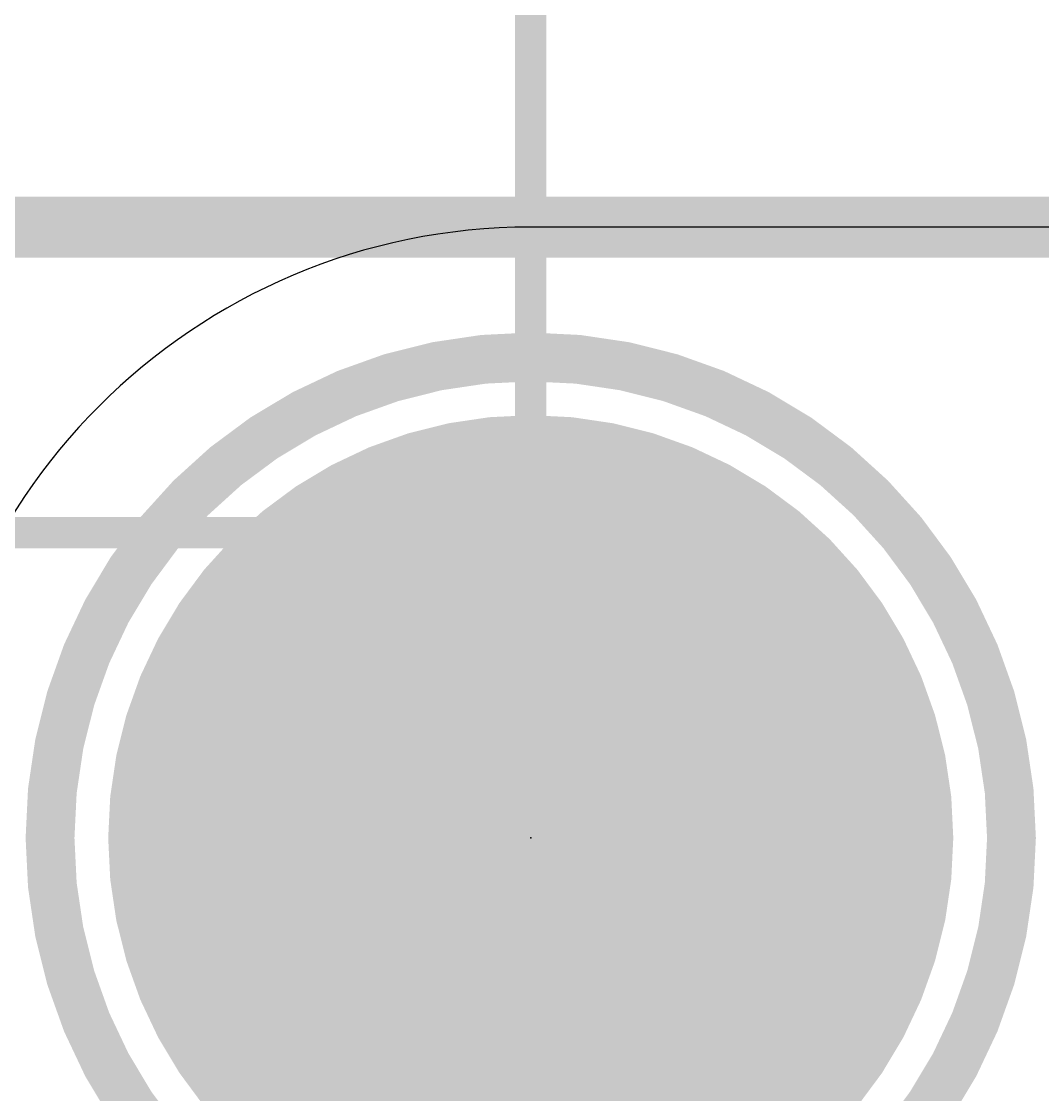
# Model space of a CAD drawing. Extents: x -3.6 to 34.1, y -8.2 to 24.4.
# Drawn here: x 0.421 to 4.669, y 14.173 to 18.635 of the extents above; entities that cross this region are included whole.
import ezdxf

# ---------------------------------------------------------------- set-up
doc = ezdxf.new("R2010")
doc.units = 0
for name, color, linetype in [('1', 12, 'CONTINUOUS'), ('16', 5, 'CONTINUOUS'), ('17', 110, 'CONTINUOUS'), ('20', 53, 'CONTINUOUS'), ('21', 40, 'CONTINUOUS'), ('23', 40, 'CONTINUOUS'), ('47', 253, 'CONTINUOUS')]:
    doc.layers.add(name, color=color, linetype=linetype)

# ---------------------------------------------------------------- blocks, each defined once
blk = doc.blocks.new('ROUNDP')
at = {"const_width": 0.5}
blk.add_lwpolyline([(0, -0.25, 1), (0, 0.25, 1), (0, -0.25)], format="xyb", dxfattribs=at)

msp = doc.modelspace()

# ---------------------------------------------------------------- linework, layer by layer
at = {"layer": '1', "const_width": 0.254}
msp.add_lwpolyline([(0, 17.78), (25.4, 17.78)], dxfattribs=at)
at = {"layer": '16', "const_width": 0.254}
msp.add_lwpolyline([(0, 17.78), (25.4, 17.78)], dxfattribs=at)
at = {"layer": '20'}
msp.add_line((22.86, 17.78), (2.54, 17.78), dxfattribs=at)
msp.add_arc((2.54, 15.24), 2.54, 90, 180, dxfattribs=at)
at = {"layer": '21', "const_width": 0.2032}
msp.add_lwpolyline([(2.54, 13.24, 1), (2.54, 17.24, 1), (2.54, 13.24)], format="xyb", dxfattribs=at)
at = {"layer": '23'}
msp.add_point((2.54, 15.24), dxfattribs=at)
at = {"layer": '47', "const_width": 0.13}
for points in [[(2.54, 15.24), (2.54, 23.032)], [(2.54, 16.51), (-3.1565, 16.51)]]:
    msp.add_lwpolyline(points, dxfattribs=at)
at = {"layer": '47', "const_width": 0.065}
for points in [[(2.54, 16.4775, 1), (2.54, 16.5425)], [(2.5075, 15.24, 1), (2.5725, 15.24)]]:
    msp.add_lwpolyline(points, format="xyb", dxfattribs=at)

# ---------------------------------------------------------------- block references
at = {"layer": '17', "xscale": 3.516, "yscale": 3.516}
msp.add_blockref('ROUNDP', (2.54, 15.24), dxfattribs=at)
msp.add_blockref('ROUNDP', (2.54, 15.24), dxfattribs=at)

doc.saveas('drawing.dxf')
